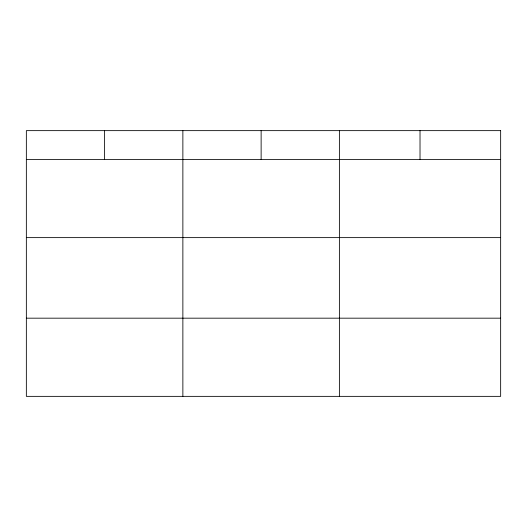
<?xml version="1.0" encoding="UTF-8"?>
<svg xmlns="http://www.w3.org/2000/svg" width="527" height="527" viewBox="0 0 527 527"><rect width="100%" height="100%" fill="white"/><g stroke="black" fill="none" stroke-linecap="round" stroke-linejoin="round"><path stroke-width="0.79" d="M26.35 159.437L500.65 159.437M26.35 237.624L500.65 237.624M26.35 318.176L500.65 318.176M420.019 130.643L420.019 159.437M339.388 130.643L339.388 396.357M261.128 130.643L261.128 159.437M182.869 130.643L182.869 396.357M104.609 130.643L104.609 159.437M500.65 130.643L26.35 130.643L26.35 396.357L500.65 396.357L500.65 130.643"/></g></svg>
